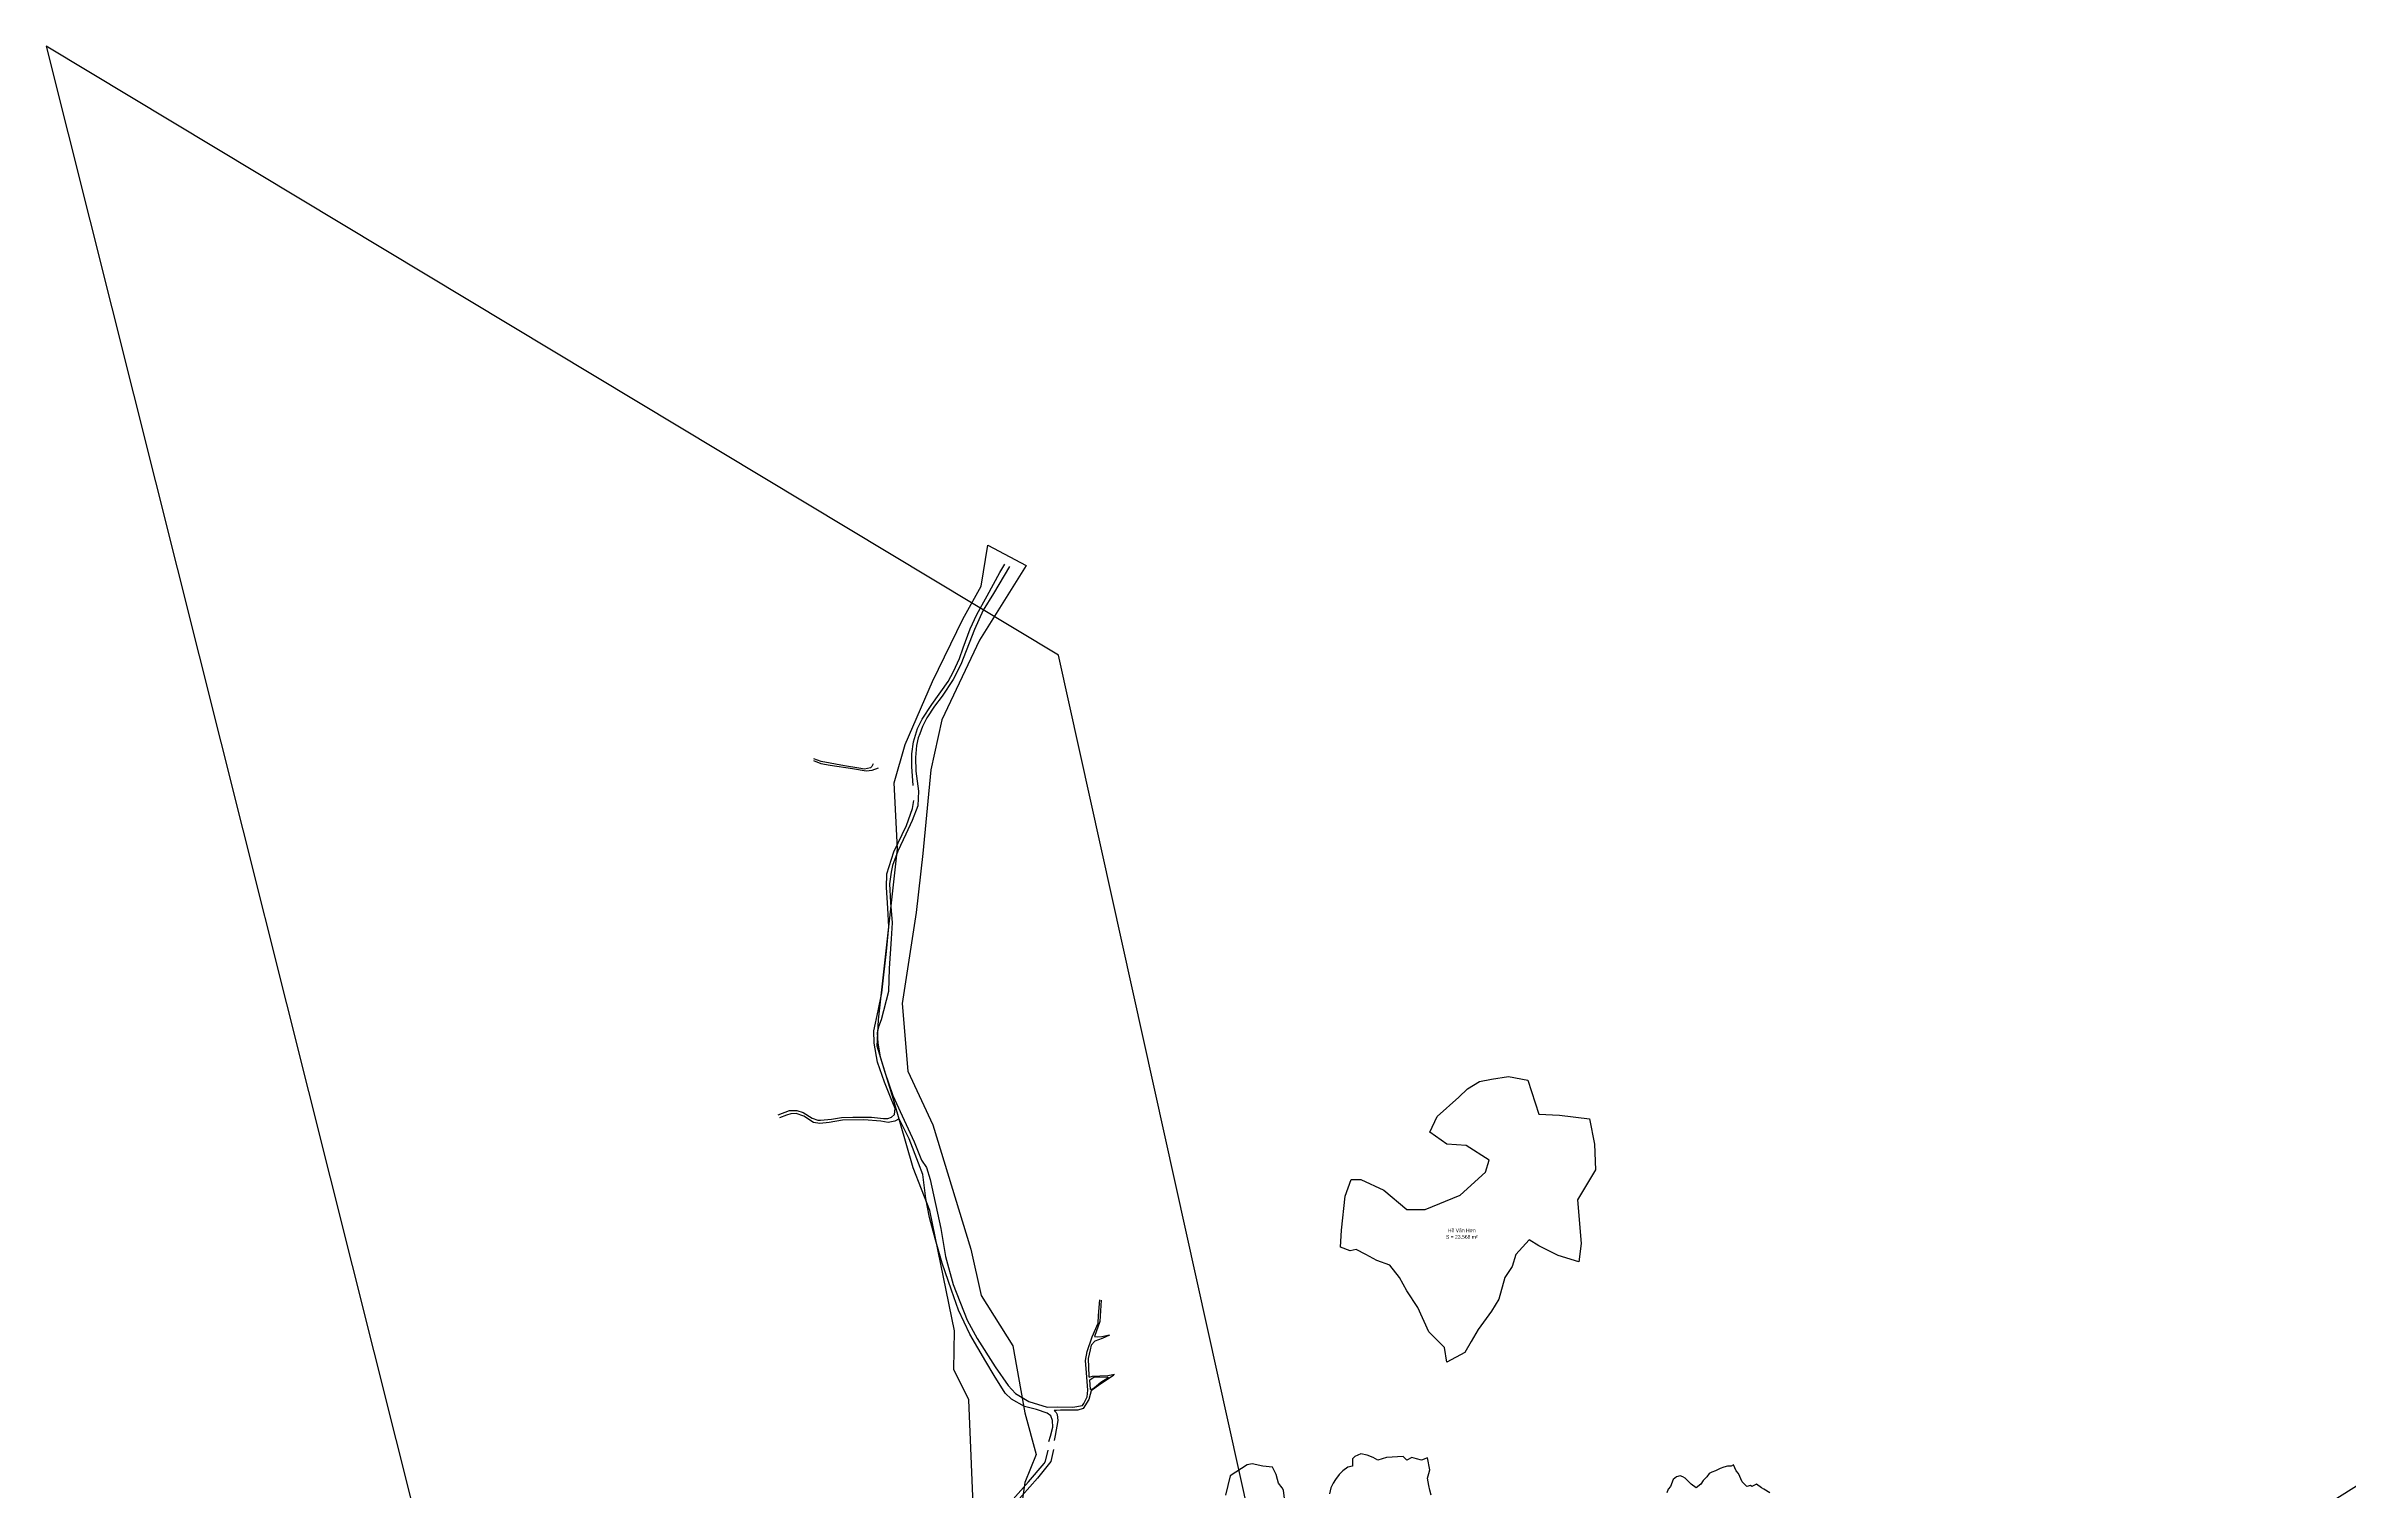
# Model space of a CAD drawing. Extents: x 552101 to 560756, y 1825061 to 1833835.
# Drawn here: x 552101 to 554006, y 1832639 to 1833835 of the extents above; entities that cross this region are included whole.
import ezdxf

# ---------------------------------------------------------------- set-up
doc = ezdxf.new("R2010")
doc.units = 0
for name, color, linetype in [('07', 7, 'Continuous'), ('bien 10.3.24 hc  theo rai thua', 7, 'Continuous'), ('DUONG DAT', 7, 'Continuous'), ('nha', 7, 'Continuous'), ('Xin bien rung', 7, 'Continuous')]:
    doc.layers.add(name, color=color, linetype=linetype)

# ---------------------------------------------------------------- blocks, each defined once
blk = doc.blocks.new('đường đất')
at = {"layer": 'DUONG DAT'}
for points in [[(140436.2, 465684), (140432.87, 465678.35), (140430.7, 465674.87), (140428.84, 465670.83), (140426.01, 465663.42), (140424.36, 465660.32), (140422.05, 465656.83), (140420.49, 465654.7), (140418.85, 465652.26), (140417.94, 465650.44), (140417.36, 465648.89), (140417.06, 465648.07), (140416.71, 465646.43), (140416.44, 465643.89), (140416.56, 465641.02), (140417.13, 465636.84), (140416.95, 465633.76), (140415.8, 465630.72), (140414.41, 465627.85), (140412.75, 465624.25), (140411.64, 465621.22), (140411.33, 465619.81), (140411.01, 465617.39), (140411.21, 465613.46), (140411.56, 465609.17), (140411.34, 465605.83), (140410.92, 465599.59), (140410.78, 465594.79), (140409.24, 465588.85), (140408.67, 465587.33), (140408.43, 465586.12), (140408.57, 465583.92), (140409.08, 465581.04), (140410.01, 465577.85), (140411.7, 465572.96), (140413.66, 465568.69), (140416.21, 465563.2), (140417.75, 465559.33), (140418.76, 465557.84), (140419.58, 465555.29), (140421.79, 465544.99), (140422.77, 465539.16), (140424.36, 465533.22), (140427.32, 465525.76), (140429.42, 465521.9), (140433.19, 465515.96), (140435.94, 465512.06), (140437.44, 465510.34), (140440.28, 465508.71), (140444.11, 465507.52), (140446.19, 465507.57), (140449.48, 465507.49), (140451.53, 465507.84), (140451.81, 465508.24), (140452.48, 465509.69), (140452.62, 465511.03), (140452.34, 465514.71), (140452.15, 465517.27), (140452.52, 465519.16), (140453.56, 465522.24), (140454.82, 465525.12), (140454.88, 465526.76), (140455.19, 465530.04)], [(140416, 465638.06), (140415.73, 465642.02), (140415.73, 465644.66), (140416.04, 465647.18), (140416.9, 465650), (140417.84, 465651.97), (140419.88, 465655.07), (140423.32, 465659.91), (140424.46, 465662), (140425.74, 465664.69), (140426.51, 465666.93), (140427.97, 465670.91), (140429.35, 465673.92), (140431.53, 465677.85), (140434.19, 465682.76), (140435.23, 465684.5)], [(140395.03, 465643.27), (140396.57, 465642.66), (140398.57, 465642.32), (140403.23, 465641.59), (140406.14, 465641.1), (140407.36, 465641.24), (140408.72, 465641.72)], [(140407.6, 465642.6), (140407.31, 465642.05), (140407.02, 465641.78), (140406.38, 465641.59), (140405.77, 465641.49), (140404.58, 465641.69), (140401.58, 465642.2), (140396.69, 465643.08), (140395.14, 465643.62)], [(140387.64, 465568.91), (140389.98, 465569.8), (140391.53, 465569.8), (140392.86, 465569.4), (140394.79, 465568.2), (140395.96, 465567.73), (140396.55, 465567.73), (140398.83, 465567.99), (140400.9, 465568.29), (140403.28, 465568.41), (140407.22, 465568.41), (140409.78, 465568.1), (140410.66, 465568.12), (140411.42, 465568.37), (140412.03, 465568.95), (140412.17, 465570.2), (140411.37, 465572.23), (140409.97, 465575.71), (140408.52, 465579.93), (140407.81, 465583.9), (140407.69, 465586.52), (140408.6, 465590.75), (140409.37, 465594.48), (140409.81, 465598.3), (140410.37, 465603.2), (140410.86, 465608.35), (140410.67, 465612.28), (140410.38, 465616.64), (140410.48, 465619.51), (140411.9, 465624.1), (140414.6, 465629.66), (140415.87, 465633.22), (140416.09, 465634.88)], [(140444.43, 465500.25), (140444.84, 465501.4), (140445.27, 465503.26), (140445.23, 465504.68), (140444.91, 465505.68), (140444.13, 465506.23), (140441.85, 465506.97), (140439.32, 465507.66), (140436.59, 465509.14), (140435.32, 465510.41), (140432.97, 465514.11), (140431.21, 465517.1), (140427.89, 465522.84), (140425.49, 465527.87), (140424.03, 465532.03), (140422.08, 465537.72), (140420.68, 465542.63), (140419.42, 465547.32), (140418.66, 465551.28), (140418.01, 465556.37), (140417.07, 465558.76), (140415.17, 465563.82), (140413.06, 465568.07), (140412.1, 465567.55), (140410.71, 465567.28), (140409.18, 465567.55), (140405.63, 465567.86), (140401.16, 465567.73), (140398.31, 465567.24), (140396.36, 465567.04), (140395.07, 465567.29), (140393, 465568.58), (140391.42, 465569.14), (140390.31, 465569.08), (140389.39, 465568.81), (140387.92, 465568.26)], [(140455.45, 465529.97), (140455.18, 465525.46), (140454.07, 465522.31), (140454.62, 465522.27), (140455.59, 465522.31), (140457.2, 465522.71)], [(140457.22, 465522.62), (140455.67, 465521.91), (140454.1, 465521.35), (140453.36, 465520.53), (140453.15, 465519.5), (140452.71, 465517.74), (140452.87, 465513.99), (140452.94, 465513.78), (140453.6, 465514.01), (140455.2, 465514.05), (140456.86, 465514.13), (140458.24, 465514.45)], [(140458.13, 465514.21), (140454.92, 465512.02), (140453.35, 465510.91), (140453.17, 465510.12), (140452.87, 465509.07), (140451.67, 465507.18), (140450.52, 465506.86), (140446.93, 465506.84), (140446.04, 465506.82), (140445.56, 465506.78), (140445.99, 465506.34), (140446.22, 465505.95), (140446.33, 465504.72), (140445.77, 465501.54), (140445.57, 465500.46)], [(140437.61, 465452.16), (140438.03, 465453.63), (140438.21, 465454.49), (140438.16, 465455.13), (140438.03, 465455.58), (140437.11, 465457.66), (140435.98, 465459.19), (140435.43, 465460.33), (140435.07, 465461.43), (140434.92, 465462.12), (140434.73, 465464.98), (140434.37, 465467.23), (140433.54, 465469.01), (140432.16, 465471.28), (140430.59, 465474.25), (140430.44, 465476.16), (140430.74, 465477.59), (140432.2, 465479.48), (140434.36, 465482.93), (140436.4, 465487.53), (140440.19, 465491.84), (140443.47, 465495.64), (140443.78, 465496.13), (140444.31, 465498.44)], [(140445.42, 465498.63), (140444.86, 465496.05), (140442.05, 465492.57), (140437.23, 465487.08)]]:
    blk.add_lwpolyline(points, dxfattribs=at)
blk.add_lwpolyline([(140453.18, 465511.18), (140453.1, 465513.24), (140453.94, 465513.79), (140456.88, 465513.88), (140456.92, 465513.75), (140456.82, 465513.57), (140455.37, 465512.68), (140454.07, 465511.58), (140453.45, 465511.22)], close=True, dxfattribs=at)

msp = doc.modelspace()

# ---------------------------------------------------------------- linework, layer by layer
at = {"layer": '07'}
for points in [[(553316.3, 1832835.4), (553313.2, 1832825.4), (553307.2, 1832816.4), (553302.2, 1832798.4), (553296.2, 1832788.4), (553285.2, 1832773.4), (553279.2, 1832763.4), (553274.2, 1832754.4), (553259.2, 1832746.4), (553257.2, 1832758.4), (553244.2, 1832771.4), (553235.2, 1832791.4), (553226.2, 1832805.4), (553220.2, 1832816.4), (553212.2, 1832826.4), (553201.2, 1832830.4), (553192.2, 1832835.4), (553184.2, 1832839.4), (553179.2, 1832838.4), (553171.2, 1832841.4), (553172.2, 1832855.5), (553175.2, 1832883.5), (553180.2, 1832897.5), (553188.2, 1832897.5), (553207.2, 1832888.5), (553226.2, 1832872.5), (553241.2, 1832872.5), (553270.2, 1832884.5), (553291.2, 1832903.5), (553294.2, 1832913.5), (553275.2, 1832925.5), (553259.2, 1832926.5), (553245.2, 1832936.5), (553251.2, 1832949.5), (553269.2, 1832965.5), (553276.2, 1832972.5), (553286.2, 1832978.5), (553296.2, 1832980.5), (553310.2, 1832982.5), (553326.3, 1832979.5), (553335.3, 1832951.5), (553352.3, 1832950.5), (553377.3, 1832947.5), (553381.3, 1832926.5), (553382.3, 1832905.5), (553367.3, 1832880.5), (553370.3, 1832844.4), (553368.3, 1832829.4), (553351.3, 1832834.4), (553335.3, 1832842.4), (553327.3, 1832847.4), (553316.3, 1832835.4)], [(553125.1, 1832631.3), (553124.1, 1832640.3), (553123.1, 1832642.3), (553120.1, 1832646.3), (553119.1, 1832649.3), (553118.1, 1832653.3), (553115.1, 1832659.3), (553107.1, 1832660.3), (553098.1, 1832662.3), (553094.1, 1832661.3), (553080.1, 1832652.3), (553076.1, 1832636.3)], [(553246.2, 1832636.3), (553245.2, 1832640.3), (553244.2, 1832644.3), (553243.2, 1832650.3), (553244.2, 1832654.3), (553245.2, 1832657.3), (553243.3, 1832667), (553238.2, 1832665.3), (553234.2, 1832666.3), (553230.2, 1832667.3), (553226.2, 1832665.3), (553223.2, 1832668.3), (553209.2, 1832667.3), (553202.2, 1832665.3), (553198.2, 1832667.3), (553193.2, 1832669.3), (553188.2, 1832670.3), (553183.2, 1832668.3), (553181.2, 1832666.3), (553181.2, 1832663.3), (553181.2, 1832660.3), (553177.2, 1832659.3), (553173.2, 1832656.3), (553170.2, 1832653.3), (553167.2, 1832649.3), (553165.2, 1832646.3), (553163.2, 1832642.3), (553162.2, 1832637.3)], [(553526.4, 1832638.3), (553521.4, 1832641.3), (553519.4, 1832642.3), (553515.4, 1832645.3), (553511.4, 1832643.3), (553510.4, 1832644.3), (553507.4, 1832643.3), (553503.4, 1832647.3), (553500.4, 1832654.3), (553498.4, 1832656.3), (553496.4, 1832661.3), (553494.3, 1832660.3), (553491.3, 1832660.3), (553488.3, 1832659.3), (553485.3, 1832658.3), (553481.3, 1832656.3), (553478.3, 1832655.3), (553476.3, 1832654.3), (553474.3, 1832651.3), (553471.3, 1832648.3), (553469.3, 1832645.3), (553465.3, 1832642.3), (553461.3, 1832645.3), (553459.3, 1832647.3), (553456.3, 1832650.3), (553454.3, 1832651.3), (553452.3, 1832652.3), (553449.3, 1832651.3), (553446.3, 1832649.3), (553444.3, 1832643.3), (553442.3, 1832641.3), (553441.3, 1832638.3)]]:
    msp.add_lwpolyline(points, dxfattribs=at)
at = {"layer": 'bien 10.3.24 hc  theo rai thua'}
msp.add_lwpolyline([(552870.1, 1832562.1), (552863.8, 1832715), (552851.4, 1832740.3), (552852, 1832772.2), (552831.5, 1832871.8), (552817.9, 1832907), (552801.5, 1832963.5), (552788.1, 1833007.7), (552789.1, 1833029.5), (552804.9, 1833171), (552802, 1833225.4), (552811.2, 1833257.3), (552833.9, 1833309.3), (552858.9, 1833360.9), (552874.2, 1833388.3), (552879.7, 1833422.2), (552911.4, 1833405.4), (552872.6, 1833343.5), (552841.5, 1833277.7), (552832.5, 1833236.4), (552825.8, 1833167), (552820.4, 1833118.3), (552808.6, 1833042.9), (552813.5, 1832987), (552834.1, 1832942.6), (552865.6, 1832839.8), (552874.1, 1832801.3), (552900.2, 1832759.8), (552910.1, 1832704.4), (552919.6, 1832670), (552910.3, 1832646.8), (552902.7, 1832594.7)], dxfattribs=at)
at = {"layer": 'Xin bien rung'}
msp.add_lwpolyline([(556492.3, 1826044.4), (556957.8, 1829142.7), (559462, 1828846.8), (560756.2, 1831676.1), (557556.4, 1831717.5), (556918.6, 1831214.4), (554776.3, 1832652.6), (554203.6, 1832764.1), (553732.4, 1832468.4), (553113.9, 1832536.6), (552937.9, 1833331.2), (552100.7, 1833835), (553329.4, 1828937.7), (552776.5, 1827901.1)], dxfattribs=at)

# ---------------------------------------------------------------- block references
at = {"layer": 'nha', "xscale": 3.93921, "yscale": 3.93921}
msp.add_blockref('đường đất', (-310.2, -1022.7), dxfattribs=at)

# ---------------------------------------------------------------- texts
at = {"layer": '07'}
for s, height, p in [('S = 23.568 m²', 3.002, (553258.5, 1832848.4)), ('Hồ Văn Hơn', 3, (553260.1, 1832853.8))]:
    msp.add_text(s, height=height, dxfattribs=at).set_placement(p)

doc.saveas('drawing.dxf')
